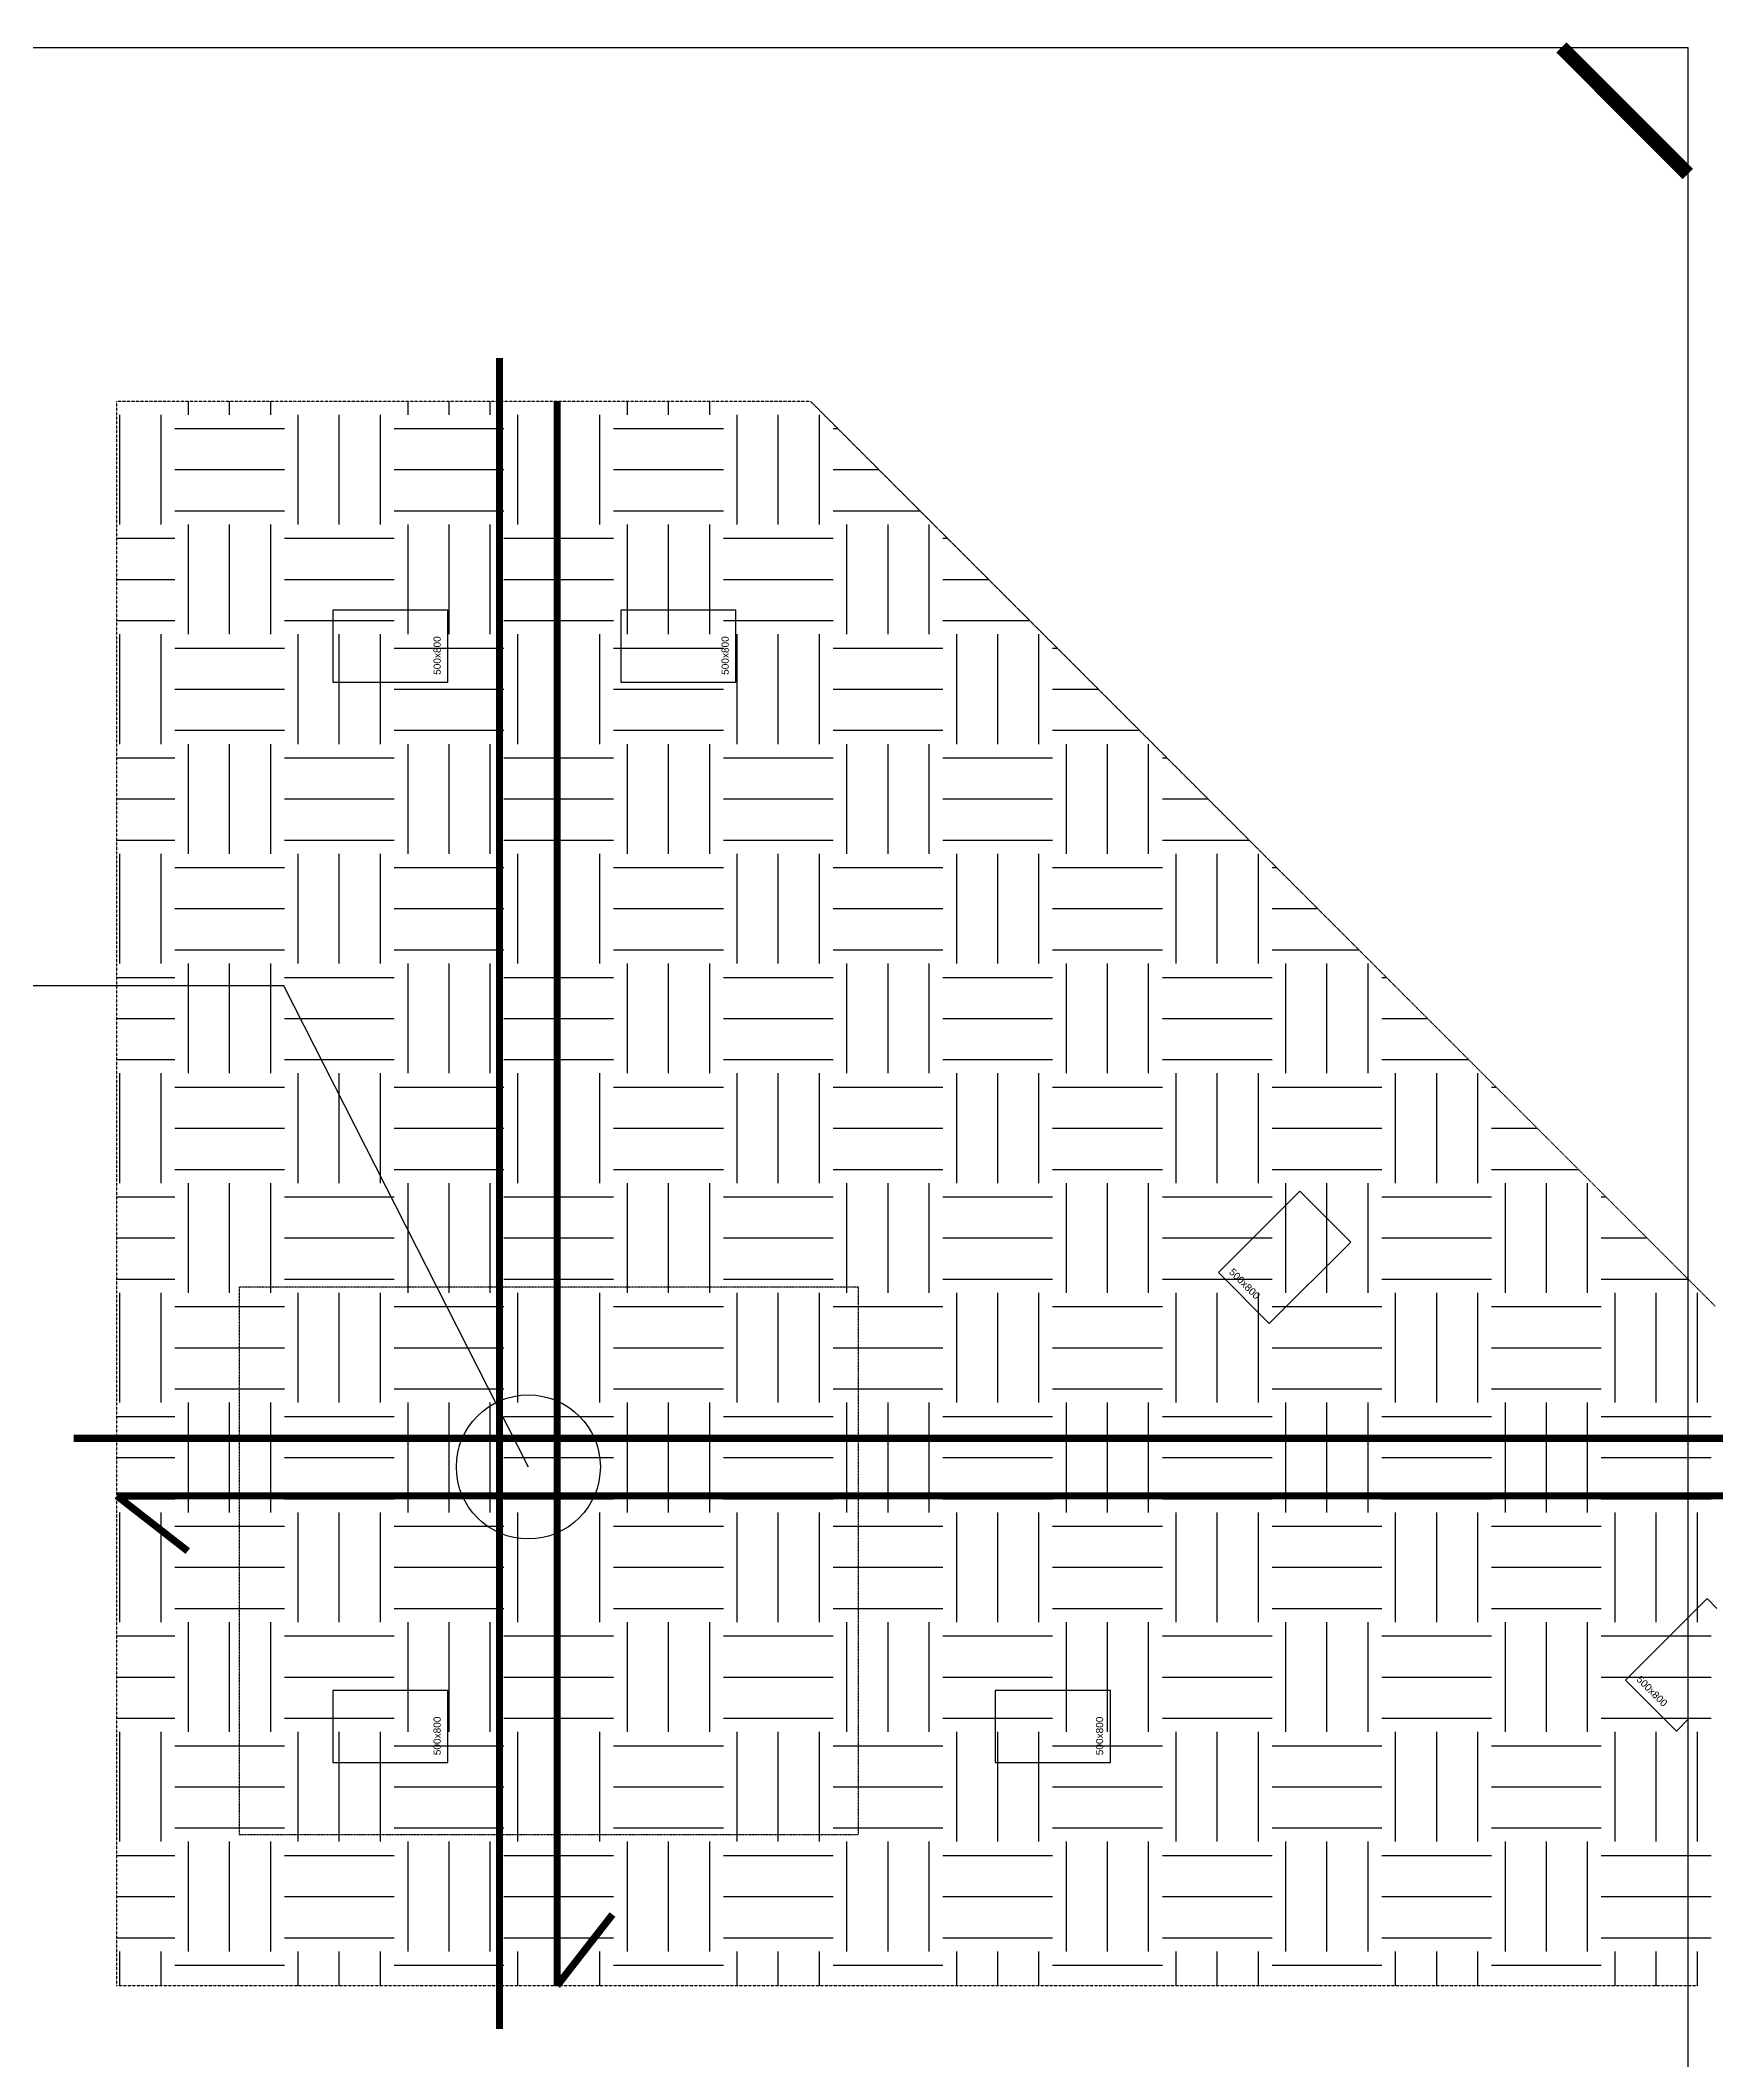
# Model space of a CAD drawing. Header units: millimetres. Extents: x 91591 to 1353697, y 75729 to 160586.
# Drawn here: x 547249 to 558882, y 132652 to 146669 of the extents above; entities that cross this region are included whole.
import ezdxf

# ---------------------------------------------------------------- set-up
doc = ezdxf.new("R2010")
doc.units = ezdxf.units.MM
for name, pattern in [('H', [1.3, 0.8, -0.5]), ('HID', [2.5, 1.5, -1]), ('HIDDEN', [0.375, 0.25, -0.125])]:
    doc.linetypes.add(name, pattern=pattern)
for name, color, linetype in [('-S_CE', 61, 'Continuous'), ('-S_REBAR-BOT', 3, 'H'), ('-S_REBAR-TOP', 3, 'Continuous'), ('-S_TEXT', 255, 'Continuous'), ('8', 8, 'Continuous'), ('S-FND_OUTLINE_공동주택 기초', 1, 'HID'), ('S-FND_OUTLINE_지하주차장 기초', 4, 'HID'), ('S-HAT', 252, 'Continuous'), ('XR-지하주차장$0$AA-COL', 2, 'Continuous')]:
    doc.layers.add(name, color=color, linetype=linetype)
doc.styles.add('XR-지하주차장$0$Standard', font='arial.ttf')

# ---------------------------------------------------------------- blocks, each defined once
blk = doc.blocks.new('zw$D357')
at = {"layer": '-S_CE', "linetype": 'H', "lineweight": -2}
blk.add_lwpolyline([(-10060, -11527), (-5760, -11527), (-5760, -7727), (-10060, -7727)], close=True, dxfattribs=at)
blk.add_lwpolyline([(-70457, 878), (0, 878), (0, -57059), (-70457, -57059)], close=True)
at = {"layer": 'S-FND_OUTLINE_공동주택 기초', "linetype": 'HIDDEN', "ltscale": 0.5, "const_width": 100}
blk.add_lwpolyline([(-878, 878), (0, 0)], dxfattribs=at)
at = {"layer": 'S-FND_OUTLINE_지하주차장 기초', "elevation": 0}
blk.add_lwpolyline([(66, -12577), (-10910, -12577), (-10910, -1577), (-6093, -1577), (193, -7863)], dxfattribs=at)
at = {"layer": 'S-HAT', "lineweight": -2}
for p, q in [((-10888, -2433), (-10888, -1671)), ((-10602, -2433), (-10602, -1671)), ((-10411, -1671), (-10411, -1577)), ((-10126, -1671), (-10126, -1577)), ((-9840, -1671), (-9840, -1577)), ((-9649, -2433), (-9649, -1671)), ((-9364, -2433), (-9364, -1671)), ((-9078, -2433), (-9078, -1671)), ((-8887, -1671), (-8887, -1577)), ((-8602, -1671), (-8602, -1577)), ((-8316, -1671), (-8316, -1577)), ((-8125, -2433), (-8125, -1671)), ((-7840, -2433), (-7840, -1671)), ((-7554, -2433), (-7554, -1671)), ((-7363, -1671), (-7363, -1577)), ((-7078, -1671), (-7078, -1577)), ((-6792, -1671), (-6792, -1577)), ((-6601, -2433), (-6601, -1671)), ((-6316, -2433), (-6316, -1671)), ((-6030, -2433), (-6030, -1671)), ((-10507, -1767), (-9745, -1767)), ((-8983, -1767), (-8221, -1767)), ((-7459, -1767), (-6697, -1767)), ((-5935, -1767), (-5903, -1767)), ((-10507, -2052), (-9745, -2052)), ((-8983, -2052), (-8221, -2052)), ((-7459, -2052), (-6697, -2052)), ((-5935, -2052), (-5617, -2052)), ((-10507, -2338), (-9745, -2338)), ((-8983, -2338), (-8221, -2338)), ((-7459, -2338), (-6697, -2338)), ((-5935, -2338), (-5332, -2338)), ((-10411, -3195), (-10411, -2433)), ((-10126, -3195), (-10126, -2433)), ((-9840, -3195), (-9840, -2433)), ((-8887, -3195), (-8887, -2433)), ((-8602, -3195), (-8602, -2433)), ((-8316, -3195), (-8316, -2433)), ((-7363, -3195), (-7363, -2433)), ((-7078, -3195), (-7078, -2433)), ((-6792, -3195), (-6792, -2433)), ((-5839, -3195), (-5839, -2433)), ((-5554, -3195), (-5554, -2433)), ((-5268, -3195), (-5268, -2433)), ((-10910, -2529), (-10507, -2529)), ((-9745, -2529), (-8983, -2529)), ((-8221, -2529), (-7459, -2529)), ((-6697, -2529), (-5935, -2529)), ((-5173, -2529), (-5141, -2529)), ((-10910, -2814), (-10507, -2814)), ((-9745, -2814), (-8983, -2814)), ((-8221, -2814), (-7459, -2814)), ((-6697, -2814), (-5935, -2814)), ((-5173, -2814), (-4855, -2814)), ((-10910, -3100), (-10507, -3100)), ((-10888, -3957), (-10888, -3195)), ((-10602, -3957), (-10602, -3195)), ((-9745, -3100), (-8983, -3100)), ((-9649, -3957), (-9649, -3195)), ((-9364, -3957), (-9364, -3195)), ((-9078, -3957), (-9078, -3195)), ((-8221, -3100), (-7459, -3100)), ((-8125, -3957), (-8125, -3195)), ((-7840, -3957), (-7840, -3195)), ((-7554, -3957), (-7554, -3195)), ((-6697, -3100), (-5935, -3100)), ((-6601, -3957), (-6601, -3195)), ((-6316, -3957), (-6316, -3195)), ((-6030, -3957), (-6030, -3195)), ((-5173, -3100), (-4570, -3100)), ((-5077, -3957), (-5077, -3195)), ((-4792, -3957), (-4792, -3195)), ((-4506, -3957), (-4506, -3195)), ((-10507, -3291), (-9745, -3291)), ((-8983, -3291), (-8221, -3291)), ((-7459, -3291), (-6697, -3291)), ((-5935, -3291), (-5173, -3291)), ((-4411, -3291), (-4379, -3291)), ((-10507, -3576), (-9745, -3576)), ((-8983, -3576), (-8221, -3576)), ((-7459, -3576), (-6697, -3576)), ((-5935, -3576), (-5173, -3576)), ((-4411, -3576), (-4093, -3576)), ((-10507, -3862), (-9745, -3862)), ((-8983, -3862), (-8221, -3862)), ((-7459, -3862), (-6697, -3862)), ((-5935, -3862), (-5173, -3862)), ((-4411, -3862), (-3808, -3862)), ((-10910, -4053), (-10507, -4053)), ((-10411, -4719), (-10411, -3957)), ((-10126, -4719), (-10126, -3957)), ((-9840, -4719), (-9840, -3957)), ((-9745, -4053), (-8983, -4053)), ((-8887, -4719), (-8887, -3957)), ((-8602, -4719), (-8602, -3957)), ((-8316, -4719), (-8316, -3957)), ((-8221, -4053), (-7459, -4053)), ((-7363, -4719), (-7363, -3957)), ((-7078, -4719), (-7078, -3957)), ((-6792, -4719), (-6792, -3957)), ((-6697, -4053), (-5935, -4053)), ((-5839, -4719), (-5839, -3957)), ((-5554, -4719), (-5554, -3957)), ((-5268, -4719), (-5268, -3957)), ((-5173, -4053), (-4411, -4053)), ((-4315, -4719), (-4315, -3957)), ((-4030, -4719), (-4030, -3957)), ((-3744, -4719), (-3744, -3957)), ((-3649, -4053), (-3617, -4053)), ((-10910, -4338), (-10507, -4338)), ((-9745, -4338), (-8983, -4338)), ((-8221, -4338), (-7459, -4338)), ((-6697, -4338), (-5935, -4338)), ((-5173, -4338), (-4411, -4338)), ((-3649, -4338), (-3331, -4338)), ((-10910, -4624), (-10507, -4624)), ((-9745, -4624), (-8983, -4624)), ((-8221, -4624), (-7459, -4624)), ((-6697, -4624), (-5935, -4624)), ((-5173, -4624), (-4411, -4624)), ((-3649, -4624), (-3046, -4624)), ((-10888, -5481), (-10888, -4719)), ((-10602, -5481), (-10602, -4719)), ((-9649, -5481), (-9649, -4719)), ((-9364, -5481), (-9364, -4719)), ((-9078, -5481), (-9078, -4719)), ((-8125, -5481), (-8125, -4719)), ((-7840, -5481), (-7840, -4719)), ((-7554, -5481), (-7554, -4719)), ((-6601, -5481), (-6601, -4719)), ((-6316, -5481), (-6316, -4719)), ((-6030, -5481), (-6030, -4719)), ((-5077, -5481), (-5077, -4719)), ((-4792, -5481), (-4792, -4719)), ((-4506, -5481), (-4506, -4719)), ((-3553, -5481), (-3553, -4719)), ((-3268, -5481), (-3268, -4719)), ((-2982, -5481), (-2982, -4719)), ((-10507, -4815), (-9745, -4815)), ((-8983, -4815), (-8221, -4815)), ((-7459, -4815), (-6697, -4815)), ((-5935, -4815), (-5173, -4815)), ((-4411, -4815), (-3649, -4815)), ((-2887, -4815), (-2855, -4815)), ((-10507, -5100), (-9745, -5100)), ((-8983, -5100), (-8221, -5100)), ((-7459, -5100), (-6697, -5100)), ((-5935, -5100), (-5173, -5100)), ((-4411, -5100), (-3649, -5100)), ((-2887, -5100), (-2569, -5100)), ((-10507, -5386), (-9745, -5386)), ((-8983, -5386), (-8221, -5386)), ((-7459, -5386), (-6697, -5386)), ((-5935, -5386), (-5173, -5386)), ((-4411, -5386), (-3649, -5386)), ((-2887, -5386), (-2284, -5386)), ((-10910, -5577), (-10507, -5577)), ((-10411, -6243), (-10411, -5481)), ((-10126, -6243), (-10126, -5481)), ((-9840, -6243), (-9840, -5481)), ((-9745, -5577), (-8983, -5577)), ((-8887, -6243), (-8887, -5481)), ((-8602, -6243), (-8602, -5481)), ((-8316, -6243), (-8316, -5481)), ((-8221, -5577), (-7459, -5577)), ((-7363, -6243), (-7363, -5481)), ((-7078, -6243), (-7078, -5481)), ((-6792, -6243), (-6792, -5481)), ((-6697, -5577), (-5935, -5577)), ((-5839, -6243), (-5839, -5481)), ((-5554, -6243), (-5554, -5481)), ((-5268, -6243), (-5268, -5481)), ((-5173, -5577), (-4411, -5577)), ((-4315, -6243), (-4315, -5481)), ((-4030, -6243), (-4030, -5481)), ((-3744, -6243), (-3744, -5481)), ((-3649, -5577), (-2887, -5577)), ((-2791, -6243), (-2791, -5481)), ((-2506, -6243), (-2506, -5481)), ((-2220, -6243), (-2220, -5481)), ((-2125, -5577), (-2093, -5577)), ((-10910, -5862), (-10507, -5862)), ((-9745, -5862), (-8983, -5862)), ((-8221, -5862), (-7459, -5862)), ((-6697, -5862), (-5935, -5862)), ((-5173, -5862), (-4411, -5862)), ((-3649, -5862), (-2887, -5862)), ((-2125, -5862), (-1807, -5862)), ((-10910, -6148), (-10507, -6148)), ((-9745, -6148), (-8983, -6148)), ((-8221, -6148), (-7459, -6148)), ((-6697, -6148), (-5935, -6148)), ((-5173, -6148), (-4411, -6148)), ((-3649, -6148), (-2887, -6148)), ((-2125, -6148), (-1522, -6148)), ((-10888, -7005), (-10888, -6243)), ((-10602, -7005), (-10602, -6243)), ((-9649, -7005), (-9649, -6243)), ((-9364, -7005), (-9364, -6243)), ((-9078, -7005), (-9078, -6243)), ((-8125, -7005), (-8125, -6243)), ((-7840, -7005), (-7840, -6243)), ((-7554, -7005), (-7554, -6243)), ((-6601, -7005), (-6601, -6243)), ((-6316, -7005), (-6316, -6243)), ((-6030, -7005), (-6030, -6243)), ((-5077, -7005), (-5077, -6243)), ((-4792, -7005), (-4792, -6243)), ((-4506, -7005), (-4506, -6243)), ((-3553, -7005), (-3553, -6243)), ((-3268, -7005), (-3268, -6243)), ((-2982, -7005), (-2982, -6243)), ((-2029, -7005), (-2029, -6243)), ((-1744, -7005), (-1744, -6243)), ((-1458, -7005), (-1458, -6243)), ((-10507, -6339), (-9745, -6339)), ((-8983, -6339), (-8221, -6339)), ((-7459, -6339), (-6697, -6339)), ((-5935, -6339), (-5173, -6339)), ((-4411, -6339), (-3649, -6339)), ((-2887, -6339), (-2125, -6339)), ((-1363, -6339), (-1331, -6339)), ((-10507, -6624), (-9745, -6624)), ((-8983, -6624), (-8221, -6624)), ((-7459, -6624), (-6697, -6624)), ((-5935, -6624), (-5173, -6624)), ((-4411, -6624), (-3649, -6624)), ((-2887, -6624), (-2125, -6624)), ((-1363, -6624), (-1045, -6624)), ((-10507, -6910), (-9745, -6910)), ((-10411, -7767), (-10411, -7005)), ((-10126, -7767), (-10126, -7005)), ((-9840, -7767), (-9840, -7005)), ((-8983, -6910), (-8221, -6910)), ((-8887, -7767), (-8887, -7005)), ((-8602, -7767), (-8602, -7005)), ((-8316, -7767), (-8316, -7005)), ((-7459, -6910), (-6697, -6910)), ((-7363, -7767), (-7363, -7005)), ((-7078, -7767), (-7078, -7005)), ((-6792, -7767), (-6792, -7005)), ((-5935, -6910), (-5173, -6910)), ((-5839, -7767), (-5839, -7005)), ((-5554, -7767), (-5554, -7005)), ((-5268, -7767), (-5268, -7005)), ((-4411, -6910), (-3649, -6910)), ((-4315, -7767), (-4315, -7005)), ((-4030, -7767), (-4030, -7005)), ((-3744, -7767), (-3744, -7005)), ((-2887, -6910), (-2125, -6910)), ((-2791, -7767), (-2791, -7005)), ((-2506, -7767), (-2506, -7005)), ((-2220, -7767), (-2220, -7005)), ((-1363, -6910), (-760, -6910)), ((-1267, -7767), (-1267, -7005)), ((-982, -7767), (-982, -7005)), ((-696, -7767), (-696, -7005)), ((-10910, -7101), (-10507, -7101)), ((-9745, -7101), (-8983, -7101)), ((-8221, -7101), (-7459, -7101)), ((-6697, -7101), (-5935, -7101)), ((-5173, -7101), (-4411, -7101)), ((-3649, -7101), (-2887, -7101)), ((-2125, -7101), (-1363, -7101)), ((-601, -7101), (-569, -7101)), ((-10910, -7386), (-10507, -7386)), ((-9745, -7386), (-8983, -7386)), ((-8221, -7386), (-7459, -7386)), ((-6697, -7386), (-5935, -7386)), ((-5173, -7386), (-4411, -7386)), ((-3649, -7386), (-2887, -7386)), ((-2125, -7386), (-1363, -7386)), ((-601, -7386), (-283, -7386)), ((-10910, -7672), (-10507, -7672)), ((-9745, -7672), (-8983, -7672)), ((-8221, -7672), (-7459, -7672)), ((-6697, -7672), (-5935, -7672)), ((-5173, -7672), (-4411, -7672)), ((-3649, -7672), (-2887, -7672)), ((-2125, -7672), (-1363, -7672)), ((-601, -7672), (2, -7672)), ((-10888, -8529), (-10888, -7767)), ((-10602, -8529), (-10602, -7767)), ((-9649, -8529), (-9649, -7767)), ((-9364, -8529), (-9364, -7767)), ((-9078, -8529), (-9078, -7767)), ((-8125, -8529), (-8125, -7767)), ((-7840, -8529), (-7840, -7767)), ((-7554, -8529), (-7554, -7767)), ((-6601, -8529), (-6601, -7767)), ((-6316, -8529), (-6316, -7767)), ((-6030, -8529), (-6030, -7767)), ((-5077, -8529), (-5077, -7767)), ((-4792, -8529), (-4792, -7767)), ((-4506, -8529), (-4506, -7767)), ((-3553, -8529), (-3553, -7767)), ((-3268, -8529), (-3268, -7767)), ((-2982, -8529), (-2982, -7767)), ((-2029, -8529), (-2029, -7767)), ((-1744, -8529), (-1744, -7767)), ((-1458, -8529), (-1458, -7767)), ((-505, -8529), (-505, -7767)), ((-220, -8529), (-220, -7767)), ((66, -8529), (66, -7767)), ((-10507, -7863), (-9745, -7863)), ((-8983, -7863), (-8221, -7863)), ((-7459, -7863), (-6697, -7863)), ((-5935, -7863), (-5173, -7863)), ((-4411, -7863), (-3649, -7863)), ((-2887, -7863), (-2125, -7863)), ((-1363, -7863), (-601, -7863)), ((-10507, -8148), (-9745, -8148)), ((-8983, -8148), (-8221, -8148)), ((-7459, -8148), (-6697, -8148)), ((-5935, -8148), (-5173, -8148)), ((-4411, -8148), (-3649, -8148)), ((-2887, -8148), (-2125, -8148)), ((-1363, -8148), (-601, -8148)), ((-10507, -8434), (-9745, -8434)), ((-10411, -9291), (-10411, -8529)), ((-10126, -9291), (-10126, -8529)), ((-9840, -9291), (-9840, -8529)), ((-8983, -8434), (-8221, -8434)), ((-8887, -9291), (-8887, -8529)), ((-8602, -9291), (-8602, -8529)), ((-8316, -9291), (-8316, -8529)), ((-7459, -8434), (-6697, -8434)), ((-7363, -9291), (-7363, -8529)), ((-7078, -9291), (-7078, -8529)), ((-6792, -9291), (-6792, -8529)), ((-5935, -8434), (-5173, -8434)), ((-5839, -9291), (-5839, -8529)), ((-5554, -9291), (-5554, -8529)), ((-5268, -9291), (-5268, -8529)), ((-4411, -8434), (-3649, -8434)), ((-4315, -9291), (-4315, -8529)), ((-4030, -9291), (-4030, -8529)), ((-3744, -9291), (-3744, -8529)), ((-2887, -8434), (-2125, -8434)), ((-2791, -9291), (-2791, -8529)), ((-2506, -9291), (-2506, -8529)), ((-2220, -9291), (-2220, -8529)), ((-1363, -8434), (-601, -8434)), ((-1267, -9291), (-1267, -8529)), ((-982, -9291), (-982, -8529)), ((-696, -9291), (-696, -8529)), ((-10910, -8625), (-10507, -8625)), ((-9745, -8625), (-8983, -8625)), ((-8221, -8625), (-7459, -8625)), ((-6697, -8625), (-5935, -8625)), ((-5173, -8625), (-4411, -8625)), ((-3649, -8625), (-2887, -8625)), ((-2125, -8625), (-1363, -8625)), ((-601, -8625), (161, -8625)), ((-10910, -8910), (-10507, -8910)), ((-9745, -8910), (-8983, -8910)), ((-8221, -8910), (-7459, -8910)), ((-6697, -8910), (-5935, -8910)), ((-5173, -8910), (-4411, -8910)), ((-3649, -8910), (-2887, -8910)), ((-2125, -8910), (-1363, -8910)), ((-601, -8910), (161, -8910)), ((-10910, -9196), (-10507, -9196)), ((-9745, -9196), (-8983, -9196)), ((-8221, -9196), (-7459, -9196)), ((-6697, -9196), (-5935, -9196)), ((-5173, -9196), (-4411, -9196)), ((-3649, -9196), (-2887, -9196)), ((-2125, -9196), (-1363, -9196)), ((-601, -9196), (161, -9196)), ((-10888, -10053), (-10888, -9291)), ((-10602, -10053), (-10602, -9291)), ((-10507, -9387), (-9745, -9387)), ((-9649, -10053), (-9649, -9291)), ((-9364, -10053), (-9364, -9291)), ((-9078, -10053), (-9078, -9291)), ((-8983, -9387), (-8221, -9387)), ((-8125, -10053), (-8125, -9291)), ((-7840, -10053), (-7840, -9291)), ((-7554, -10053), (-7554, -9291)), ((-7459, -9387), (-6697, -9387)), ((-6601, -10053), (-6601, -9291)), ((-6316, -10053), (-6316, -9291)), ((-6030, -10053), (-6030, -9291)), ((-5935, -9387), (-5173, -9387)), ((-5077, -10053), (-5077, -9291)), ((-4792, -10053), (-4792, -9291)), ((-4506, -10053), (-4506, -9291)), ((-4411, -9387), (-3649, -9387)), ((-3553, -10053), (-3553, -9291)), ((-3268, -10053), (-3268, -9291)), ((-2982, -10053), (-2982, -9291)), ((-2887, -9387), (-2125, -9387)), ((-2029, -10053), (-2029, -9291)), ((-1744, -10053), (-1744, -9291)), ((-1458, -10053), (-1458, -9291)), ((-1363, -9387), (-601, -9387)), ((-505, -10053), (-505, -9291)), ((-220, -10053), (-220, -9291)), ((66, -10053), (66, -9291)), ((-10507, -9672), (-9745, -9672)), ((-8983, -9672), (-8221, -9672)), ((-7459, -9672), (-6697, -9672)), ((-5935, -9672), (-5173, -9672)), ((-4411, -9672), (-3649, -9672)), ((-2887, -9672), (-2125, -9672)), ((-1363, -9672), (-601, -9672)), ((-10507, -9958), (-9745, -9958)), ((-10411, -10815), (-10411, -10053)), ((-10126, -10815), (-10126, -10053)), ((-9840, -10815), (-9840, -10053)), ((-8983, -9958), (-8221, -9958)), ((-8887, -10815), (-8887, -10053)), ((-8602, -10815), (-8602, -10053)), ((-8316, -10815), (-8316, -10053)), ((-7459, -9958), (-6697, -9958)), ((-7363, -10815), (-7363, -10053)), ((-7078, -10815), (-7078, -10053)), ((-6792, -10815), (-6792, -10053)), ((-5935, -9958), (-5173, -9958)), ((-5839, -10815), (-5839, -10053)), ((-5554, -10815), (-5554, -10053)), ((-5268, -10815), (-5268, -10053)), ((-4411, -9958), (-3649, -9958)), ((-4315, -10815), (-4315, -10053)), ((-4030, -10815), (-4030, -10053)), ((-3744, -10815), (-3744, -10053)), ((-2887, -9958), (-2125, -9958)), ((-2791, -10815), (-2791, -10053)), ((-2506, -10815), (-2506, -10053)), ((-2220, -10815), (-2220, -10053)), ((-1363, -9958), (-601, -9958)), ((-1267, -10815), (-1267, -10053)), ((-982, -10815), (-982, -10053)), ((-696, -10815), (-696, -10053)), ((-10910, -10149), (-10507, -10149)), ((-9745, -10149), (-8983, -10149)), ((-8221, -10149), (-7459, -10149)), ((-6697, -10149), (-5935, -10149)), ((-5173, -10149), (-4411, -10149)), ((-3649, -10149), (-2887, -10149)), ((-2125, -10149), (-1363, -10149)), ((-601, -10149), (161, -10149)), ((-10910, -10434), (-10507, -10434)), ((-9745, -10434), (-8983, -10434)), ((-8221, -10434), (-7459, -10434)), ((-6697, -10434), (-5935, -10434)), ((-5173, -10434), (-4411, -10434)), ((-3649, -10434), (-2887, -10434)), ((-2125, -10434), (-1363, -10434)), ((-601, -10434), (161, -10434)), ((-10910, -10720), (-10507, -10720)), ((-9745, -10720), (-8983, -10720)), ((-8221, -10720), (-7459, -10720)), ((-6697, -10720), (-5935, -10720)), ((-5173, -10720), (-4411, -10720)), ((-3649, -10720), (-2887, -10720)), ((-2125, -10720), (-1363, -10720)), ((-601, -10720), (161, -10720)), ((-10888, -11577), (-10888, -10815)), ((-10602, -11577), (-10602, -10815)), ((-10507, -10911), (-9745, -10911)), ((-9649, -11577), (-9649, -10815)), ((-9364, -11577), (-9364, -10815)), ((-9078, -11577), (-9078, -10815)), ((-8983, -10911), (-8221, -10911)), ((-8125, -11577), (-8125, -10815)), ((-7840, -11577), (-7840, -10815)), ((-7554, -11577), (-7554, -10815)), ((-7459, -10911), (-6697, -10911)), ((-6601, -11577), (-6601, -10815)), ((-6316, -11577), (-6316, -10815)), ((-6030, -11577), (-6030, -10815)), ((-5935, -10911), (-5173, -10911)), ((-5077, -11577), (-5077, -10815)), ((-4792, -11577), (-4792, -10815)), ((-4506, -11577), (-4506, -10815)), ((-4411, -10911), (-3649, -10911)), ((-3553, -11577), (-3553, -10815)), ((-3268, -11577), (-3268, -10815)), ((-2982, -11577), (-2982, -10815)), ((-2887, -10911), (-2125, -10911)), ((-2029, -11577), (-2029, -10815)), ((-1744, -11577), (-1744, -10815)), ((-1458, -11577), (-1458, -10815)), ((-1363, -10911), (-601, -10911)), ((-505, -11577), (-505, -10815)), ((-220, -11577), (-220, -10815)), ((66, -11577), (66, -10815)), ((-10507, -11196), (-9745, -11196)), ((-8983, -11196), (-8221, -11196)), ((-7459, -11196), (-6697, -11196)), ((-5935, -11196), (-5173, -11196)), ((-4411, -11196), (-3649, -11196)), ((-2887, -11196), (-2125, -11196)), ((-1363, -11196), (-601, -11196)), ((-10507, -11482), (-9745, -11482)), ((-8983, -11482), (-8221, -11482)), ((-7459, -11482), (-6697, -11482)), ((-5935, -11482), (-5173, -11482)), ((-4411, -11482), (-3649, -11482)), ((-2887, -11482), (-2125, -11482)), ((-1363, -11482), (-601, -11482)), ((-10411, -12339), (-10411, -11577)), ((-10126, -12339), (-10126, -11577)), ((-9840, -12339), (-9840, -11577)), ((-8887, -12339), (-8887, -11577)), ((-8602, -12339), (-8602, -11577)), ((-8316, -12339), (-8316, -11577)), ((-7363, -12339), (-7363, -11577)), ((-7078, -12339), (-7078, -11577)), ((-6792, -12339), (-6792, -11577)), ((-5839, -12339), (-5839, -11577)), ((-5554, -12339), (-5554, -11577)), ((-5268, -12339), (-5268, -11577)), ((-4315, -12339), (-4315, -11577)), ((-4030, -12339), (-4030, -11577)), ((-3744, -12339), (-3744, -11577)), ((-2791, -12339), (-2791, -11577)), ((-2506, -12339), (-2506, -11577)), ((-2220, -12339), (-2220, -11577)), ((-1267, -12339), (-1267, -11577)), ((-982, -12339), (-982, -11577)), ((-696, -12339), (-696, -11577)), ((-10910, -11673), (-10507, -11673)), ((-9745, -11673), (-8983, -11673)), ((-8221, -11673), (-7459, -11673)), ((-6697, -11673), (-5935, -11673)), ((-5173, -11673), (-4411, -11673)), ((-3649, -11673), (-2887, -11673)), ((-2125, -11673), (-1363, -11673)), ((-601, -11673), (161, -11673)), ((-10910, -11958), (-10507, -11958)), ((-9745, -11958), (-8983, -11958)), ((-8221, -11958), (-7459, -11958)), ((-6697, -11958), (-5935, -11958)), ((-5173, -11958), (-4411, -11958)), ((-3649, -11958), (-2887, -11958)), ((-2125, -11958), (-1363, -11958)), ((-601, -11958), (161, -11958)), ((-10910, -12244), (-10507, -12244)), ((-9745, -12244), (-8983, -12244)), ((-8221, -12244), (-7459, -12244)), ((-6697, -12244), (-5935, -12244)), ((-5173, -12244), (-4411, -12244)), ((-3649, -12244), (-2887, -12244)), ((-2125, -12244), (-1363, -12244)), ((-601, -12244), (161, -12244)), ((-10888, -12577), (-10888, -12339)), ((-10602, -12577), (-10602, -12339)), ((-10507, -12435), (-9745, -12435)), ((-9649, -12577), (-9649, -12339)), ((-9364, -12577), (-9364, -12339)), ((-9078, -12577), (-9078, -12339)), ((-8983, -12435), (-8221, -12435)), ((-8125, -12577), (-8125, -12339)), ((-7840, -12577), (-7840, -12339)), ((-7554, -12577), (-7554, -12339)), ((-7459, -12435), (-6697, -12435)), ((-6601, -12577), (-6601, -12339)), ((-6316, -12577), (-6316, -12339)), ((-6030, -12577), (-6030, -12339)), ((-5935, -12435), (-5173, -12435)), ((-5077, -12577), (-5077, -12339)), ((-4792, -12577), (-4792, -12339)), ((-4506, -12577), (-4506, -12339)), ((-4411, -12435), (-3649, -12435)), ((-3553, -12577), (-3553, -12339)), ((-3268, -12577), (-3268, -12339)), ((-2982, -12577), (-2982, -12339)), ((-2887, -12435), (-2125, -12435)), ((-2029, -12577), (-2029, -12339)), ((-1744, -12577), (-1744, -12339)), ((-1458, -12577), (-1458, -12339)), ((-1363, -12435), (-601, -12435)), ((-505, -12577), (-505, -12339)), ((-220, -12577), (-220, -12339)), ((66, -12577), (66, -12339))]:
    blk.add_line(p, q, dxfattribs=at)
at = {"layer": 'XR-지하주차장$0$AA-COL'}
for points in [[(-8610, -3527), (-8610, -3027), (-9410, -3027), (-9410, -3527)], [(-6610, -3527), (-6610, -3027), (-7410, -3027), (-7410, -3527)], [(-3260, -7627), (-2907, -7981), (-2341, -7415), (-2695, -7061)], [(-8610, -11027), (-8610, -10527), (-9410, -10527), (-9410, -11027)], [(-4010, -11027), (-4010, -10527), (-4810, -10527), (-4810, -11027)]]:
    blk.add_lwpolyline(points, close=True, dxfattribs=at)
blk.add_lwpolyline([(202, -9958), (134, -9890), (-432, -10455), (-78, -10809), (10, -10720)], dxfattribs=at)
at = {"layer": 'Defpoints', "style": 'XR-지하주차장$0$Standard'}
for rotation, p in [(90, (-8660, -3477)), (90, (-6660, -3477)), (315, (-3190, -7627)), (315, (-361, -10455)), (90, (-8660, -10977)), (90, (-4060, -10977))]:
    blk.add_text('500x800', height=50, rotation=rotation, dxfattribs=at).set_placement(p)
blk = doc.blocks.new('zw$FD59')
at = {"layer": '-S_REBAR-BOT', "lineweight": -3, "ltscale": 2}
for points in [[(7357, 38551, 50, 50, 0), (7357, 27551, 0, 0, 0)], [(16715, 30951, 50, 50, 0), (4299, 30951, 0, 0, 0)]]:
    blk.add_lwpolyline(points, format="xyseb", dxfattribs=at)
at = {"layer": '-S_REBAR-BOT', "lineweight": -3, "ltscale": 2, "const_width": 50}
for points in [[(4299, 30952), (4792, 30568)], [(7357, 27552), (7741, 28045)], [(7357, 27551), (7741, 28044)]]:
    blk.add_lwpolyline(points, dxfattribs=at)
at = {"layer": '-S_REBAR-TOP', "lineweight": -3}
for points in [[(6957, 38851, 50, 50, 0), (6957, 27251, 0, 0, 0)], [(16615, 31351, 50, 50, 0), (3999, 31351, 0, 0, 0)]]:
    blk.add_lwpolyline(points, format="xyseb", dxfattribs=at)
at = {"layer": '-S_TEXT', "color": 6, "lineweight": -3}
for points in [[(5459, 34491), (3169, 34491)], [(7157, 31151), (5459, 34491)]]:
    blk.add_lwpolyline(points, dxfattribs=at)
blk.add_circle((7157, 31152), 500, dxfattribs=at)

msp = doc.modelspace()

# ---------------------------------------------------------------- block references
msp.add_blockref('zw$FD59', (543480.5, 105614.1))
at = {"layer": '8'}
msp.add_blockref('zw$D357', (558689, 145741.8), dxfattribs=at)

doc.saveas('drawing.dxf')
